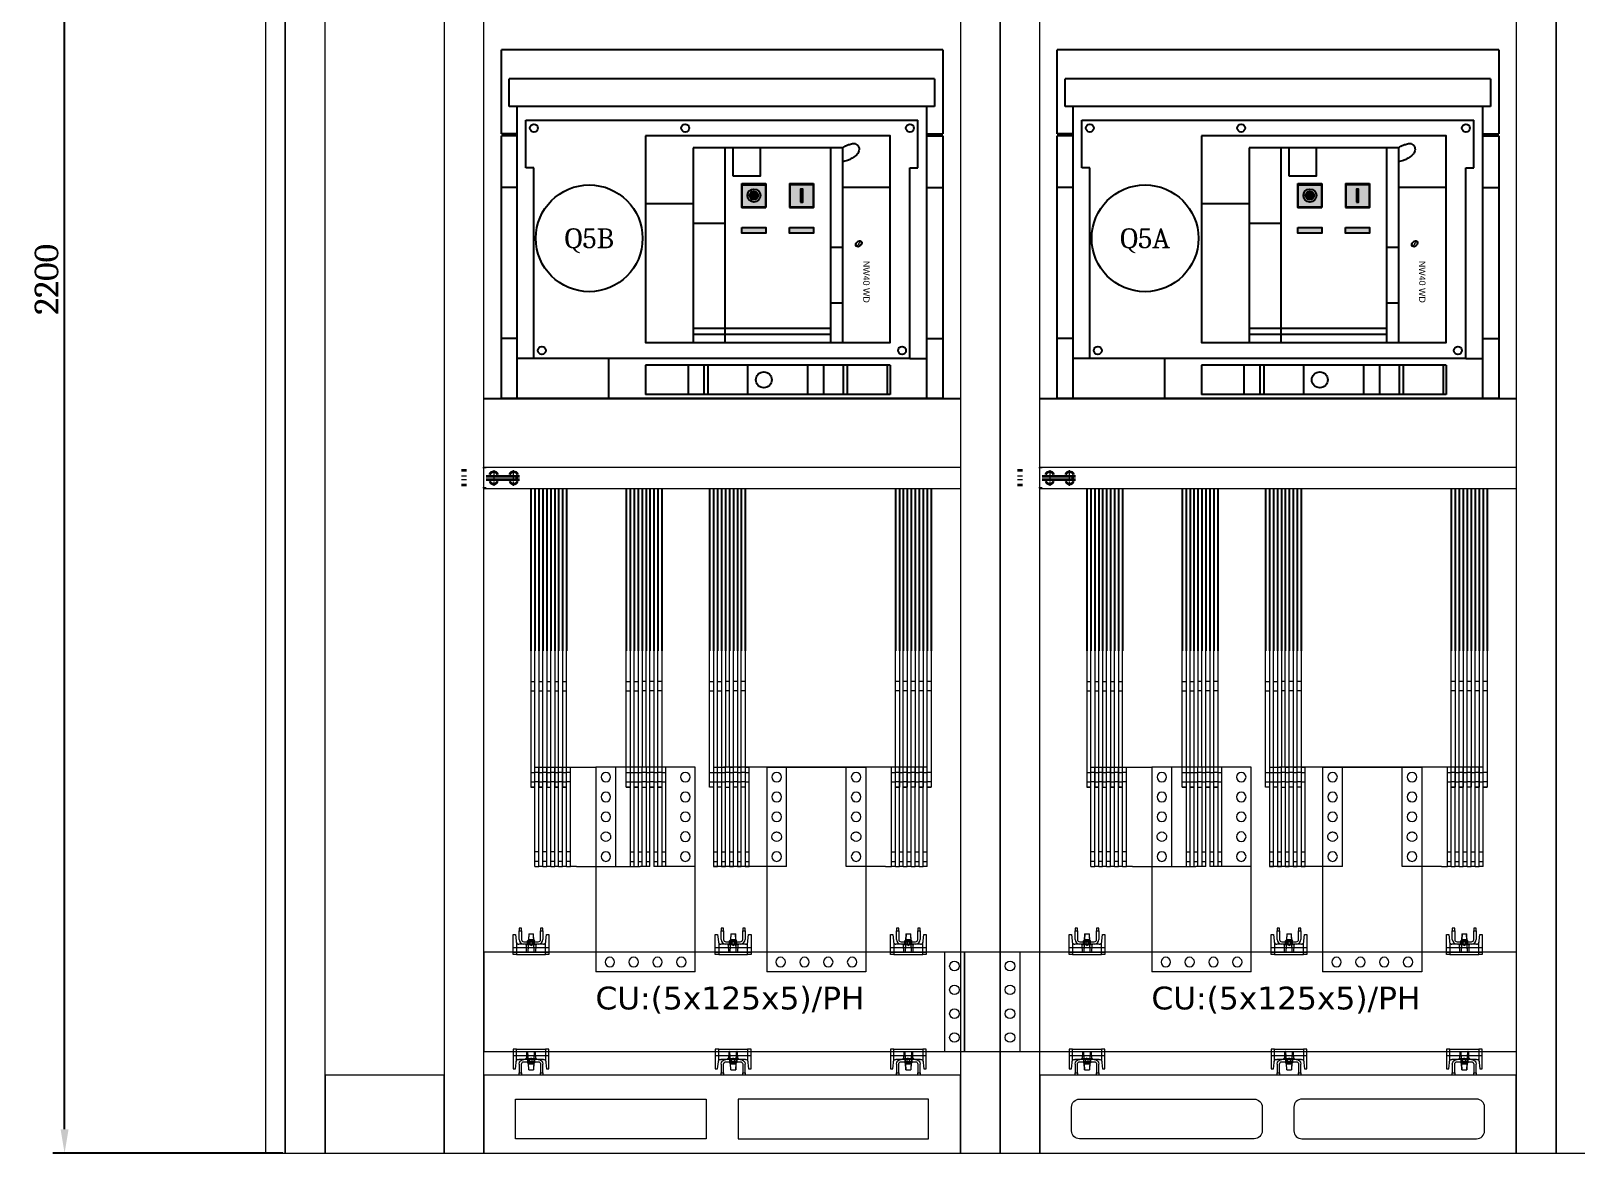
# Model space of a CAD drawing. Header units: millimetres. Extents: x -116965 to 323937, y 291661 to 566926.
# Drawn here: x -48158 to -46213, y 346152 to 347565 of the extents above; entities that cross this region are included whole.
import ezdxf
from ezdxf.enums import TextEntityAlignment as Align

# ---------------------------------------------------------------- set-up
doc = ezdxf.new("R2010")
doc.units = ezdxf.units.MM
doc.header["$PDMODE"] = 35
doc.linetypes.add('CHAIN', pattern=[0.3543, 0.2362, -0.0295, 0.0591, -0.0295])
doc.layers.get('0').update_dxf_attribs({"lineweight": 18})
doc.layers.add('ALPHA', color=255, linetype='Continuous')
doc.layers.add('C00-00-00', color=7, linetype='Continuous')
for name, color, linetype, lineweight in [('Centerline(Schneider)', 7, 'Continuous', 18), ('check bv', 5, 'Continuous', 9), ('hw_Auxiliary', 2, 'Continuous', 13), ('Visible Edges(Schneider)', 7, 'Continuous', 35)]:
    doc.layers.add(name, color=color, linetype=linetype, lineweight=lineweight)
doc.styles.add('hwTech', font='Cambria.ttf')
doc.styles.add('ROMANS', font='')
doc.styles.get("Standard").update_dxf_attribs({"font": 'arial.ttf'})
doc.styles.get('ROMANS').set_extended_font_data('.VnArial')
doc.dimstyles.new('hwTech-1.0', dxfattribs={"dimscale": 12, "dimtxt": 2.5, "dimasz": 2.5, "dimexe": 1.25, "dimexo": 0.625, "dimtad": 1, "dimtxsty": 'hwTech', "dimcen": 2.5, "dimclrd": 3, "dimclre": 3, "dimclrt": 3, "dimadec": 0, "dimazin": 0, "dimtfac": 1, "dimtmove": 0, "dimatfit": 3, "dimfxl": 1, "dimarcsym": 0})

# ---------------------------------------------------------------- blocks, each defined once
blk = doc.blocks.new('QQQ')
at = {"color": 1, "lineweight": -3, "ltscale": 5}
blk.add_circle((59732.6, 361340.9), 67.2, dxfattribs=at)
at = {"color": 6, "lineweight": -3, "ltscale": 5, "style": 'hwTech'}
blk.add_attdef('Q5A.1', text='', height=25, dxfattribs=at).set_placement((59732.6, 361340.9), align=Align.MIDDLE_CENTER)
blk = doc.blocks.new('*U1436')
for points in [[(0, 2200), (0, 0), (50, 0), (50, 2200)], [(50, 2102), (50, 2200), (200, 2200), (200, 2102)], [(200, 2200), (200, 0), (250, 0), (250, 2200)], [(250, 2102), (250, 2200), (850, 2200), (850, 2102)], [(850, 2200), (850, 0), (900, 0), (900, 2200)], [(50, 98), (50, 0), (200, 0), (200, 98)], [(250, 98), (250, 0), (850, 0), (850, 98)]]:
    blk.add_lwpolyline(points, close=True)
at = {"layer": 'hw_Auxiliary'}
for points in [[(290, 2132), (530, 2132), (530, 2182), (290, 2182)], [(810, 2132), (570, 2132), (570, 2182), (810, 2182)], [(290, 68), (530, 68), (530, 18), (290, 18)], [(810, 68), (570, 68), (570, 18), (810, 18)]]:
    blk.add_lwpolyline(points, close=True, dxfattribs=at)
blk = doc.blocks.new('*U149')
for points in [[(0, 2200), (0, 0), (50, 0), (50, 2200)], [(50, 2102), (50, 2200), (650, 2200), (650, 2102)], [(650, 2200), (650, 0), (700, 0), (700, 2200)], [(50, 98), (50, 0), (650, 0), (650, 98)]]:
    blk.add_lwpolyline(points, close=True)
at = {"layer": 'hw_Auxiliary'}
for points in [[(100, 2132), (320, 2132, 0.414214), (330, 2142), (330, 2172, 0.414214), (320, 2182), (100, 2182, 0.414214), (90, 2172), (90, 2142, 0.414214)], [(600, 2132), (380, 2132, -0.414214), (370, 2142), (370, 2172, -0.414214), (380, 2182), (600, 2182, -0.414214), (610, 2172), (610, 2142, -0.414214)], [(100, 68), (320, 68, -0.414214), (330, 58), (330, 28, -0.414214), (320, 18), (100, 18, -0.414214), (90, 28), (90, 58, -0.414214)], [(600, 68), (380, 68, 0.414214), (370, 58), (370, 28, 0.414214), (380, 18), (600, 18, 0.414214), (610, 28), (610, 58, 0.414214)]]:
    blk.add_lwpolyline(points, format="xyb", close=True, dxfattribs=at)
blk = doc.blocks.new('ban le blokset')
for p, q in [((11, 2), (5, 2)), ((5, -2), (11, -2))]:
    blk.add_line(p, q)
at = {"layer": 'Centerline(Schneider)', "linetype": 'CHAIN', "ltscale": 7.55611}
for p, q in [((35.8, 12.5), (31.7, 12.5)), ((36, -12.5), (31.8, -12.5))]:
    blk.add_line(p, q, dxfattribs=at)
at = {"layer": 'Centerline(Schneider)', "linetype": 'CHAIN', "ltscale": 21.168501}
for p, q in [((45.5, 9.8), (45.5, -9.8)), ((70.5, -9.8), (70.5, 9.8))]:
    blk.add_line(p, q, dxfattribs=at)
at = {"layer": 'Visible Edges(Schneider)'}
for p, q in [((11, 9.2), (5, 9.2)), ((36, 2), (78, 2)), ((74.5, -2), (74.5, 2)), ((11, -9.2), (5, -9.2)), ((36, -2), (78, -2))]:
    blk.add_line(p, q, dxfattribs=at)
for centre, start, end in [((45.5, 2), 21.122, 158.878), ((70.5, 2), 21.122, 158.878), ((45.5, -2), 201.122, 338.878), ((70.5, -2), 201.122, 338.878)]:
    blk.add_arc(centre, 5.63, start, end, dxfattribs=at)
blk = doc.blocks.new('*U1771')
h = blk.add_hatch(color=254)
edge = h.paths.add_edge_path()
edge.add_spline(control_points=[(5.56, 1.78), (5.58, 1.82), (5.59, 1.87), (5.62, 1.95), (5.64, 2), (5.65, 2.04)], knot_values=[-0.183546, -0.183546, -0.183546, -0.183546, -0.091771, -0.091771, 0, 0, 0, 0], degree=3, periodic=0)
edge.add_line((5.65, 2.04), (5.27, 2.04))
edge.add_ellipse((6.4, 1.52), major_axis=(1.3, 1.25), ratio=0.66219, start_angle=104.57605, end_angle=114.75831)
edge.add_line((5.1, 1.78), (5.56, 1.78))
edge = h.paths.add_edge_path()
edge.add_spline(control_points=[(5.44, 1.27), (5.46, 1.32), (5.47, 1.36), (5.5, 1.45), (5.52, 1.49), (5.53, 1.53)], knot_values=[-0.183098, -0.183098, -0.183098, -0.183098, -0.091547, -0.091547, 0, 0, 0, 0], degree=3, periodic=0)
edge.add_line((5.53, 1.53), (4.99, 1.53))
edge.add_ellipse((6.4, 1.52), major_axis=(1.3, 1.25), ratio=0.66219, start_angle=124.09616, end_angle=133.95883)
edge.add_line((4.9, 1.27), (5.44, 1.27))
edge = h.paths.add_edge_path()
edge.add_spline(control_points=[(6.75, 1.18), (6.78, 1.32), (6.82, 1.45), (6.89, 1.72), (6.92, 1.85), (6.96, 1.98)], knot_values=[-0.551644, -0.551644, -0.551644, -0.551644, -0.275816, -0.275816, 0, 0, 0, 0], degree=3, periodic=0)
edge.add_spline(control_points=[(6.96, 1.98), (6.96, 1.99), (6.96, 1.99), (6.97, 2.01), (6.97, 2.01), (6.97, 2.01)], knot_values=[-0.018517, -0.018517, -0.018517, -0.018517, -0.010545, -0.010545, 0, 0, 0, 0], degree=3, periodic=0)
edge.add_spline(control_points=[(6.97, 2.01), (6.98, 2.02), (6.98, 2.03), (7, 2.03), (7.01, 2.04), (7.03, 2.04), (7.04, 2.04), (7.05, 2.04)], knot_values=[-0.027221, -0.027221, -0.027221, -0.027221, -0.014514, -0.014514, -0.00734, -0.00734, 0, 0, 0, 0], degree=3, periodic=0)
edge.add_line((7.05, 2.04), (7.44, 2.04))
edge.add_spline(control_points=[(7.44, 2.04), (7.45, 2.1), (7.46, 2.17), (7.49, 2.29), (7.5, 2.36), (7.52, 2.42)], knot_values=[-0.257765, -0.257765, -0.257765, -0.257765, -0.128882, -0.128882, 0, 0, 0, 0], degree=3, periodic=0)
edge.add_line((7.52, 2.42), (6.88, 2.42))
edge.add_spline(control_points=[(6.88, 2.42), (6.76, 2.42), (6.65, 2.4), (6.42, 2.3), (6.33, 2.24), (6.21, 2.11), (6.17, 2.06), (6.13, 1.97), (6.11, 1.94), (6.09, 1.88), (6.09, 1.86), (6.08, 1.83)], knot_values=[-0.86466, -0.86466, -0.86466, -0.86466, -0.632414, -0.632414, -0.431586, -0.431586, -0.283006, -0.283006, -0.174285, -0.174285, 0, 0, 0, 0], degree=3, periodic=0)
edge.add_spline(control_points=[(6.08, 1.83), (6.05, 1.71), (6.02, 1.59), (5.97, 1.36), (5.94, 1.24), (5.91, 1.13)], knot_values=[-0.479158, -0.479158, -0.479158, -0.479158, -0.239583, -0.239583, 0, 0, 0, 0], degree=3, periodic=0)
edge.add_spline(control_points=[(5.91, 1.13), (5.91, 1.12), (5.91, 1.11), (5.9, 1.09), (5.89, 1.08), (5.89, 1.08)], knot_values=[-0.028568, -0.028568, -0.028568, -0.028568, -0.012798, -0.012798, 0, 0, 0, 0], degree=3, periodic=0)
edge.add_spline(control_points=[(5.89, 1.08), (5.88, 1.07), (5.87, 1.05), (5.83, 1.04), (5.83, 1.04), (5.8, 1.03), (5.79, 1.03), (5.79, 1.03)], knot_values=[-0.058564, -0.058564, -0.058564, -0.058564, -0.027343, -0.027343, -0.015539, -0.015539, 0, 0, 0, 0], degree=3, periodic=0)
edge.add_line((5.79, 1.03), (5.39, 1.03))
edge.add_spline(control_points=[(5.39, 1.03), (5.37, 0.96), (5.35, 0.89), (5.31, 0.76), (5.3, 0.69), (5.28, 0.62)], knot_values=[-0.283689, -0.283689, -0.283689, -0.283689, -0.141847, -0.141847, 0, 0, 0, 0], degree=3, periodic=0)
edge.add_line((5.28, 0.62), (5.9, 0.62))
edge.add_spline(control_points=[(5.9, 0.62), (6.07, 0.62), (6.2, 0.65), (6.42, 0.75), (6.52, 0.82), (6.63, 0.94), (6.67, 0.98), (6.73, 1.09), (6.74, 1.14), (6.75, 1.18)], knot_values=[-1.143628, -1.143628, -1.143628, -1.143628, -0.811486, -0.811486, -0.496541, -0.496541, -0.30491, -0.30491, 0, 0, 0, 0], degree=3, periodic=0)
edge = h.paths.add_edge_path()
edge.add_ellipse((6.4, 1.52), major_axis=(1.3, 1.25), ratio=0.66219, start_angle=306, end_angle=315.86966)
edge.add_line((7.91, 1.81), (7.26, 1.81))
edge.add_spline(control_points=[(7.26, 1.81), (7.25, 1.77), (7.24, 1.72), (7.22, 1.64), (7.2, 1.59), (7.19, 1.55)], knot_values=[-0.178881, -0.178881, -0.178881, -0.178881, -0.089455, -0.089455, 0, 0, 0, 0], degree=3, periodic=0)
edge.add_line((7.19, 1.55), (7.83, 1.55))
edge = h.paths.add_edge_path()
edge.add_spline(control_points=[(7.13, 1.3), (7.12, 1.26), (7.11, 1.22), (7.08, 1.13), (7.07, 1.09), (7.06, 1.04)], knot_values=[-0.179952, -0.179952, -0.179952, -0.179952, -0.089977, -0.089977, 0, 0, 0, 0], degree=3, periodic=0)
edge.add_line((7.06, 1.04), (7.56, 1.04))
edge.add_ellipse((6.4, 1.52), major_axis=(1.3, 1.25), ratio=0.66219, start_angle=286.57974, end_angle=296.65326)
edge.add_line((7.72, 1.3), (7.13, 1.3))
at = {"color": 102}
blk.add_ellipse((6.4, 1.52), major_axis=(1.3, 1.25), ratio=0.66219, dxfattribs=at)
blk = doc.blocks.new('*U1452')
h = blk.add_hatch(color=1)
h.dxf.hatch_style = 1
h.paths.add_polyline_path([(217.7, 104.6, 0.414214), (217.3, 104.9), (188.7, 104.9, 0.414214), (188.3, 104.6), (188.3, 75.9, 0.414214), (188.7, 75.6), (217.3, 75.6, 0.414214), (217.7, 75.9)])
h.paths.add_polyline_path([(211.2, 90.2, -1), (194.8, 90.2, -1)], flags=16)
h.paths.add_polyline_path([(208.5, 90.2, -1), (197.5, 90.2, -1)], flags=0)
h.paths.add_polyline_path([(197.5, 90.2, 1), (208.5, 90.2, 1)], flags=0)
h = blk.add_hatch(color=5)
h.dxf.hatch_style = 1
h.paths.add_polyline_path([(277.7, 104.6, 0.414214), (277.3, 104.9), (248.7, 104.9, 0.414214), (248.3, 104.6), (248.3, 75.9, 0.414214), (248.7, 75.6), (277.3, 75.6, 0.414214), (277.7, 75.9)])
h.paths.add_polyline_path([(261.6, 98.4), (264.4, 98.4), (264.4, 82.1), (261.6, 82.1)], flags=16)
h = blk.add_hatch(color=1)
h.dxf.hatch_style = 1
h.paths.add_polyline_path([(208.5, 90.2, 1), (197.5, 90.2, 1)])
for color, points in [(3, [(188, 50.2), (218, 50.2), (218, 42.8), (188, 42.8)]), (2, [(248, 50.2), (278, 50.2), (278, 42.8), (248, 42.8)])]:
    blk.add_hatch(color=color).paths.add_polyline_path(points)
at = {"color": 0}
for p, q in [((188, 75.2), (188, 105.2)), ((188, 105.2), (218, 105.2)), ((188.3, 75.9), (188.3, 104.6)), ((217.3, 104.9), (188.7, 104.9)), ((248, 105.2), (278, 105.2)), ((248.7, 104.9), (277.3, 104.9))]:
    blk.add_line(p, q, dxfattribs=at)
at = {"color": 7}
for p, q in [((217.7, 104.6), (217.7, 75.9)), ((218, 105.2), (218, 75.2)), ((248, 105.2), (248, 75.2)), ((248.3, 104.6), (248.3, 75.9)), ((218, 75.2), (188, 75.2)), ((217.3, 75.6), (188.7, 75.6)), ((278, 75.2), (248, 75.2)), ((277.3, 75.6), (248.7, 75.6))]:
    blk.add_line(p, q, dxfattribs=at)
blk.add_lwpolyline([(261.6, 82.1), (264.4, 82.1), (264.4, 98.4), (261.6, 98.4)], close=True, dxfattribs=at)
at = {"color": 0}
for points in [[(188, 50.2), (218, 50.2), (218, 42.8), (188, 42.8)], [(248, 50.2), (278, 50.2), (278, 42.8), (248, 42.8)]]:
    blk.add_lwpolyline(points, close=True, dxfattribs=at)
at = {"color": 7}
blk.add_circle((203, 90.2), 8.18, dxfattribs=at)
at = {"color": 1}
blk.add_circle((203, 90.2), 5.45, dxfattribs=at)
at = {"color": 0}
for centre, start, end in [((188.7, 104.6), 90, 180), ((217.3, 104.6), 0, 90), ((248.7, 104.6), 90, 180), ((188.7, 75.9), 180, 270)]:
    blk.add_arc(centre, 0.341, start, end, dxfattribs=at)
at = {"color": 7}
for centre, start, end in [((217.3, 75.9), 270, 0), ((248.7, 75.9), 180, 270)]:
    blk.add_arc(centre, 0.341, start, end, dxfattribs=at)
at = {"layer": 'ALPHA', "color": 253}
for p, q in [((441, 273.8), (-115, 273.8)), ((-115, 167.8), (-115, 273.8)), ((441, 273.8), (441, 167.8)), ((-95, -165.2), (-95, 202.2)), ((420.5, 202.2), (420.5, -165.2)), ((-84, 185.2), (409.5, 185.2)), ((-84, 125.2), (-84, 185.2)), ((409.5, 125.2), (409.5, 185.2)), ((-95, 167.8), (-115, 167.8)), ((-115, -165.2), (-115, 165.2)), ((-95, 165.2), (-115, 165.2)), ((420.5, 167.8), (441, 167.8)), ((420.5, 165.2), (441, 165.2)), ((441, 165.2), (441, -165.2)), ((-79, 125.2), (-84, 125.2)), ((-74, 125.2), (-79, 125.2)), ((-74, -114.8), (-74, 125.2)), ((399.5, -114.8), (399.5, 125.2)), ((399.5, 125.2), (404.5, 125.2)), ((404.5, 125.2), (409.5, 125.2)), ((-74, -114.8), (-95, -114.8)), ((20.5, -165.2), (20.5, -114.8)), ((399.5, -114.8), (420.5, -114.8)), ((441, -165.2), (-115, -165.2))]:
    blk.add_line(p, q, dxfattribs=at)
at = {"layer": 'ALPHA', "color": 254}
for p, q in [((430.5, 237.2), (-105, 237.2)), ((-105, 202.2), (-105, 237.2)), ((430.5, 237.2), (430.5, 202.2)), ((430.5, 202.2), (-105, 202.2)), ((-95, 100.2), (-115, 100.2)), ((218, 105.2), (218, 75.2)), ((248, 105.2), (248, 75.2)), ((420.5, 100.2), (441, 100.2)), ((188, 75.2), (218, 75.2)), ((248, 75.2), (278, 75.2)), ((-95, -89.8), (-115, -89.8)), ((420.5, -89.8), (441, -89.8))]:
    blk.add_line(p, q, dxfattribs=at)
at = {"layer": 'ALPHA', "color": 4}
for p, q in [((126.5, 150.2), (126.5, -94.8)), ((314.5, 150.2), (126.5, 150.2)), ((166.5, 150.2), (166.5, -94.8)), ((299.5, 150.2), (299.5, -94.8)), ((314.5, 150.2), (314.5, -94.8)), ((374.5, 100.2), (314.5, 100.2)), ((66.5, 80.2), (126.5, 80.2)), ((166.5, 55.2), (126.5, 55.2)), ((299.5, 25.2), (314.5, 25.2)), ((299.5, -44.8), (314.5, -44.8)), ((299.5, -77.2), (126.5, -77.2)), ((299.5, -84.8), (126.5, -84.8)), ((374.5, -123.2), (66.5, -123.2)), ((66.5, -123.2), (66.5, -160.2)), ((120.5, -160.2), (120.5, -123.2)), ((140.5, -160.2), (140.5, -123.2)), ((145.5, -160.2), (145.5, -123.2)), ((195.5, -160.2), (195.5, -123.2)), ((270.5, -123.2), (270.5, -160.2)), ((290.5, -123.2), (290.5, -160.2)), ((315.5, -123.2), (315.5, -160.2)), ((320.5, -123.2), (320.5, -160.2)), ((371, -123.2), (371, -160.2)), ((374.5, -123.2), (374.5, -160.2)), ((374.5, -160.2), (66.5, -160.2))]:
    blk.add_line(p, q, dxfattribs=at)
at = {"layer": 'ALPHA', "color": 0}
for p, q in [((188, 105.2), (188, 75.2)), ((188, 105.2), (218, 105.2)), ((248, 105.2), (278, 105.2)), ((278, 105.2), (278, 75.2))]:
    blk.add_line(p, q, dxfattribs=at)
at = {"layer": 'ALPHA', "color": 4}
for points in [[(66.5, 165.2), (66.5, -94.8), (374.5, -94.8), (374.5, 165.2)], [(176.5, 115.2), (211.5, 115.2), (211.5, 150.2), (176.5, 150.2)]]:
    blk.add_lwpolyline(points, close=True, dxfattribs=at)
blk.add_lwpolyline([(314.5, 150.2, -0.038619), (318.5, 152.8, -0.045493), (322.3, 154.3, -0.024228), (327.2, 155.6, -0.058648), (329.2, 155.7, -0.123358), (331.5, 155.1, -0.092807), (333.9, 153.1, -0.116657), (335.4, 149.8, -0.128186), (335.3, 146.5, -0.049971), (334.3, 144.1, -0.055894), (333, 142.2, -0.051937), (331, 140.3, -0.020219), (325.1, 136.3, -0.056224), (320.8, 134.3, -0.040931), (314.5, 132.6)], format="xyb", dxfattribs=at)
at = {"layer": 'ALPHA', "color": 7}
for points in [[(218, 75.2), (188, 75.2), (188, 103.6), (218, 103.6)], [(248, 75.2), (278, 75.2), (278, 103.6), (248, 103.6)]]:
    blk.add_lwpolyline(points, close=True, dxfattribs=at)
at = {"layer": 'ALPHA', "color": 253}
blk.add_lwpolyline([(399.5, -114.8), (-74, -114.8)], dxfattribs=at)
at = {"layer": 'ALPHA', "color": 254}
for centre in [(-74, 175.2), (116.5, 175.2), (399.5, 175.2), (-64, -104.8), (389.5, -104.8)]:
    blk.add_circle(centre, 5, dxfattribs=at)
at = {"layer": 'ALPHA', "color": 4}
blk.add_circle((215.5, -141.8), 10, dxfattribs=at)
at = {"color": 7, "xscale": 2.430000000000291, "yscale": 2.430000000000291, "zscale": 2.430000000000291}
blk.add_blockref('*U1771', (319.5, 25.8), dxfattribs=at)
at = {"layer": 'ALPHA', "color": 254, "style": 'ROMANS', "flags": 8}
blk.add_attdef('TYPE2', (340.6, 8), '', height=8, rotation=270, dxfattribs=at)
blk = doc.blocks.new('555')
at = {"lineweight": 5}
for p, q in [((-22.5, 25), (-19.5, 25)), ((-22.5, 0), (-22.5, 25)), ((-19.5, 25), (-18.2, 13)), ((-12, 33), (-15, 33)), ((-15, 33), (-15, 30)), ((-15, 30), (-12, 30)), ((-15, 19), (-15, 30)), ((-12, 30), (-12, 33)), ((-12, 30), (-12, 19)), ((-2.7, 26), (-4, 3.7)), ((-3, 26), (-3.4, 17.7)), ((-3, 26), (3, 26)), ((3, 26), (3.2, 26)), ((3.4, 17.7), (3, 26)), ((4, 3.7), (3.2, 26)), ((15, 33), (12, 33)), ((12, 33), (12, 30)), ((12, 30), (15, 30)), ((12, 19), (12, 30)), ((15, 30), (15, 33)), ((15, 30), (15, 19)), ((18.2, 13), (19.5, 25)), ((19.5, 25), (22.5, 25)), ((22.5, 25), (22.5, 0)), ((22.5, 8.5), (-22.5, 8.5)), ((-22.5, 3), (-4.9, 3)), ((-18.2, 0), (-22.5, 0)), ((-18.2, 13), (-18.2, 13)), ((-18.2, 13), (-18.2, 0)), ((-17.7, 13), (-18.2, 13)), ((-18.2, 0), (-17.7, 0)), ((-17.7, 0), (17.7, 0)), ((-9, 13), (-15.5, 13)), ((-9, 16), (9, 16)), ((9, 13), (-9, 13)), ((-6, 13), (-6, 12.2)), ((0, 12.2), (-6, 12.2)), ((-5.6, 3.7), (-5.9, 11.1)), ((-4.7, 3), (-4.9, 3)), ((-4.7, 3), (4.7, 3)), ((-4.5, 13), (-4.5, 16)), ((-2.9, 18.7), (-4.4, 17.2)), ((-4.4, 13), (-4.4, 17.2)), ((0, 17.2), (-4.4, 17.2)), ((-4.1, 13), (-4.1, 16)), ((-3.4, 16.2), (-4, 3.7)), ((-3.4, 17.7), (-3.4, 16.2)), ((3.4, 17.7), (-3.4, 17.7)), ((3.4, 16.2), (-3.4, 16.2)), ((-2.9, 18.7), (0, 18.7)), ((-1.6, 18.7), (-1.6, 13)), ((0, 11.3), (-1.6, 12.2)), ((0, 18.7), (2.9, 18.7)), ((4.4, 17.2), (0, 17.2)), ((0, 11.3), (1.6, 12.2)), ((6, 12.2), (0, 12.2)), ((1.6, 18.7), (1.6, 13)), ((2.9, 18.7), (4.4, 17.2)), ((3.5, 17.7), (3.4, 17.7)), ((3.4, 16.2), (3.4, 17.7)), ((3.4, 16.2), (3.5, 16.2)), ((4, 3.7), (3.4, 16.2)), ((4.1, 13), (4.1, 16)), ((4.4, 13), (4.4, 17.2)), ((4.5, 13), (4.5, 16)), ((4.9, 3), (4.7, 3)), ((4.9, 3), (22.5, 3)), ((5.9, 11.1), (5.6, 3.7)), ((6, 13), (6, 12.2)), ((15.5, 13), (9, 13)), ((18.2, 13), (17.7, 13)), ((17.7, 0), (18.2, 0)), ((18.2, 0), (18.2, 13)), ((18.2, 13), (18.2, 13)), ((22.5, 0), (18.2, 0))]:
    blk.add_line(p, q, dxfattribs=at)
for centre, radius, start, end in [((-15.5, 16), 3, 186, 270), ((-9, 19), 6, 180, 270), ((-9, 19), 3, 180, 270), ((-7.9, 11), 2, 2, 90), ((-4.9, 3.7), 0.75, 182, 270), ((-4.7, 3.7), 0.75, 270, 356.7829), ((-4.7, 3.7), 0.75, 270, 357.5104), ((4.7, 3.7), 0.75, 182.0138, 270), ((4.7, 3.7), 0.75, 182.4896, 270), ((4.9, 3.7), 0.75, 270, 358), ((7.9, 11), 2, 90, 178), ((9, 19), 3, 270, 0), ((9, 19), 6, 270, 0), ((15.5, 16), 3, 270, 354)]:
    blk.add_arc(centre, radius, start, end, dxfattribs=at)
blk = doc.blocks.new('TD-4000-4P-FRONT-INCOME')
at = {"color": 1}
for p, q in [((0, -174.8), (0, 0)), ((125, 0), (0, 0)), ((125, 0), (125, -174.8)), ((0, -132.8), (55.5, -132.8)), ((25, -132.8), (25, -257.8)), ((43, -257.8), (43, -132.8)), ((48, -132.8), (48, -257.8)), ((53, -257.8), (53, -132.8)), ((68, -132.8), (55.5, -132.8)), ((58, -132.8), (58, -257.8)), ((63, -257.8), (63, -132.8)), ((68, -132.8), (68, -257.8)), ((73, -257.8), (73, -132.8)), ((85.5, -132.8), (73, -132.8)), ((78, -132.8), (78, -257.8)), ((83, -257.8), (83, -132.8)), ((125, -132.8), (85.5, -132.8)), ((88, -132.8), (88, -257.8)), ((43, -139.3), (48, -139.3)), ((43, -151.3), (48, -151.3)), ((53, -139.3), (58, -139.3)), ((53, -151.3), (58, -151.3)), ((63, -139.3), (68, -139.3)), ((63, -151.3), (68, -151.3)), ((73, -139.3), (78, -139.3)), ((73, -151.3), (78, -151.3)), ((83, -139.3), (88, -139.3)), ((83, -151.3), (88, -151.3)), ((0, -181.8), (0, -174.8)), ((125, -174.8), (125, -181.8)), ((0, -257.8), (0, -181.8)), ((125, -181.8), (125, -257.8)), ((38, -232.8), (43, -232.8)), ((43, -232.8), (38, -232.8)), ((38, -232.8), (38, -404)), ((48, -232.8), (53, -232.8)), ((53, -232.8), (48, -232.8)), ((58, -232.8), (63, -232.8)), ((58, -232.8), (63, -232.8)), ((68, -232.8), (73, -232.8)), ((73, -232.8), (68, -232.8)), ((78, -232.8), (83, -232.8)), ((83, -232.8), (78, -232.8)), ((38, -239.3), (43, -239.3)), ((38, -251.3), (43, -251.3)), ((43, -239.3), (48, -239.3)), ((43, -251.3), (48, -251.3)), ((48, -239.3), (53, -239.3)), ((48, -251.3), (53, -251.3)), ((53, -239.3), (58, -239.3)), ((53, -251.3), (58, -251.3)), ((63, -239.3), (58, -239.3)), ((63, -251.3), (58, -251.3)), ((63, -239.3), (68, -239.3)), ((63, -251.3), (68, -251.3)), ((73, -239.3), (68, -239.3)), ((73, -251.3), (68, -251.3)), ((73, -239.3), (78, -239.3)), ((73, -251.3), (78, -251.3)), ((83, -239.3), (78, -239.3)), ((83, -251.3), (78, -251.3)), ((83, -239.3), (88, -239.3)), ((83, -251.3), (88, -251.3)), ((125, -257.8), (0, -257.8)), ((43, -404), (43, -257.8)), ((48, -257.8), (48, -404)), ((53, -404), (53, -257.8)), ((58, -404), (58, -257.8)), ((63, -257.8), (63, -404)), ((68, -257.8), (68, -404)), ((73, -404), (73, -257.8)), ((78, -257.8), (78, -404)), ((83, -404), (83, -257.8)), ((38, -353.8), (43, -353.8)), ((38, -365.8), (43, -365.8)), ((48, -353.8), (53, -353.8)), ((48, -365.8), (53, -365.8)), ((63, -353.8), (58, -353.8)), ((63, -365.8), (58, -365.8)), ((73, -353.8), (68, -353.8)), ((73, -365.8), (68, -365.8)), ((83, -353.8), (78, -353.8)), ((83, -365.8), (78, -365.8))]:
    blk.add_line(p, q, dxfattribs=at)
at = {"color": 2}
for p, q in [((215, -174.8), (215, 0)), ((340, 0), (215, 0)), ((340, -174.8), (340, 0)), ((148, -132.8), (153, -132.8)), ((148, -174.8), (148, -132.8)), ((160.5, -132.8), (148, -132.8)), ((153, -132.8), (153, -257.8)), ((158, -132.8), (163, -132.8)), ((158, -257.8), (158, -132.8)), ((240, -132.8), (160.5, -132.8)), ((163, -132.8), (163, -257.8)), ((168, -132.8), (173, -132.8)), ((168, -257.8), (168, -132.8)), ((173, -132.8), (173, -257.8)), ((178, -132.8), (183, -132.8)), ((178, -257.8), (178, -132.8)), ((183, -132.8), (183, -257.8)), ((188, -132.8), (193, -132.8)), ((188, -257.8), (188, -132.8)), ((193, -132.8), (193, -257.8)), ((240, -132.8), (240, -257.8)), ((148, -139.3), (153, -139.3)), ((148, -151.3), (153, -151.3)), ((158, -139.3), (163, -139.3)), ((158, -151.3), (163, -151.3)), ((168, -139.3), (173, -139.3)), ((168, -151.3), (173, -151.3)), ((178, -139.3), (183, -139.3)), ((178, -151.3), (183, -151.3)), ((188, -139.3), (193, -139.3)), ((188, -151.3), (193, -151.3)), ((148, -181.8), (148, -174.8)), ((215, -181.8), (215, -174.8)), ((148, -257.8), (148, -181.8)), ((215, -257.8), (215, -181.8)), ((148, -232.8), (143, -232.8)), ((143, -232.8), (143, -404)), ((158, -232.8), (153, -232.8)), ((163, -232.8), (168, -232.8)), ((163, -232.8), (168, -232.8)), ((178, -232.8), (173, -232.8)), ((188, -232.8), (183, -232.8)), ((143, -239.3), (148, -239.3)), ((143, -251.3), (148, -251.3)), ((148, -239.3), (153, -239.3)), ((148, -251.3), (153, -251.3)), ((153, -239.3), (158, -239.3)), ((153, -251.3), (158, -251.3)), ((158, -239.3), (163, -239.3)), ((158, -251.3), (163, -251.3)), ((168, -239.3), (163, -239.3)), ((168, -251.3), (163, -251.3)), ((168, -239.3), (173, -239.3)), ((168, -251.3), (173, -251.3)), ((178, -239.3), (173, -239.3)), ((178, -251.3), (173, -251.3)), ((178, -239.3), (183, -239.3)), ((178, -251.3), (183, -251.3)), ((188, -239.3), (183, -239.3)), ((188, -251.3), (183, -251.3)), ((188, -239.3), (193, -239.3)), ((188, -251.3), (193, -251.3)), ((148, -404), (148, -257.8)), ((148, -257.8), (153, -257.8)), ((148, -257.8), (160.5, -257.8)), ((153, -257.8), (153, -404)), ((158, -404), (158, -257.8)), ((158, -257.8), (163, -257.8)), ((240, -257.8), (160.5, -257.8)), ((163, -404), (163, -257.8)), ((168, -257.8), (168, -404)), ((168, -257.8), (173, -257.8)), ((173, -257.8), (173, -404)), ((178, -404), (178, -257.8)), ((178, -257.8), (183, -257.8)), ((183, -257.8), (183, -404)), ((188, -404), (188, -257.8)), ((188, -257.8), (193, -257.8)), ((215, -257.8), (340, -257.8)), ((340, -257.8), (215, -257.8)), ((143, -353.8), (148, -353.8)), ((143, -365.8), (148, -365.8)), ((153, -353.8), (158, -353.8)), ((153, -365.8), (158, -365.8)), ((168, -353.8), (163, -353.8)), ((168, -365.8), (163, -365.8)), ((178, -353.8), (173, -353.8)), ((178, -365.8), (173, -365.8)), ((188, -353.8), (183, -353.8)), ((188, -365.8), (183, -365.8))]:
    blk.add_line(p, q, dxfattribs=at)
at = {"color": 7, "true_color": 0xffffff}
for p, q in [((-77, -132.8), (-77, -174.8)), ((-77, -132.8), (-72, -132.8)), ((-72, -132.8), (-72, -174.8)), ((-67, -132.8), (-72, -132.8)), ((-67, -132.8), (-67, -174.8)), ((-67, -132.8), (-62, -132.8)), ((-62, -132.8), (-62, -174.8)), ((-57, -132.8), (-62, -132.8)), ((-57, -132.8), (-57, -174.8)), ((-57, -132.8), (-52, -132.8)), ((-52, -132.8), (-52, -174.8)), ((-47, -132.8), (-52, -132.8)), ((-47, -132.8), (-47, -174.8)), ((-47, -132.8), (-42, -132.8)), ((-42, -132.8), (-42, -174.8)), ((-37, -132.8), (-42, -132.8)), ((-37, -132.8), (-37, -174.8)), ((-37, -132.8), (-32, -132.8)), ((-32, -132.8), (-32, -174.8)), ((-24.5, -132.8), (-32, -132.8)), ((-24.5, -132.8), (0, -132.8)), ((-72, -139.3), (-77, -139.3)), ((-72, -151.3), (-77, -151.3)), ((-62, -139.3), (-67, -139.3)), ((-62, -151.3), (-67, -151.3)), ((-52, -139.3), (-57, -139.3)), ((-52, -151.3), (-57, -151.3)), ((-42, -139.3), (-47, -139.3)), ((-42, -151.3), (-47, -151.3)), ((-32, -139.3), (-37, -139.3)), ((-32, -151.3), (-37, -151.3)), ((-77, -174.8), (-77, -181.8)), ((-72, -174.8), (-72, -181.8)), ((-67, -174.8), (-67, -181.8)), ((-62, -174.8), (-62, -181.8)), ((-57, -174.8), (-57, -181.8)), ((-52, -174.8), (-52, -181.8)), ((-47, -174.8), (-47, -181.8)), ((-42, -174.8), (-42, -181.8)), ((-37, -174.8), (-37, -181.8)), ((-32, -174.8), (-32, -181.8)), ((-77, -181.8), (-77, -257.8)), ((-72, -181.8), (-72, -257.8)), ((-67, -181.8), (-67, -257.8)), ((-62, -181.8), (-62, -257.8)), ((-57, -181.8), (-57, -257.8)), ((-52, -181.8), (-52, -257.8)), ((-47, -181.8), (-47, -257.8)), ((-42, -181.8), (-42, -257.8)), ((-37, -181.8), (-37, -257.8)), ((-32, -181.8), (-32, -257.8)), ((-82, -232.8), (-77, -232.8)), ((-82, -404.2), (-82, -232.8)), ((-77, -232.8), (-82, -232.8)), ((-77, -232.8), (-77, -404.2)), ((-72, -232.8), (-67, -232.8)), ((-72, -404), (-72, -232.8)), ((-67, -232.8), (-72, -232.8)), ((-67, -232.8), (-67, -404)), ((-62, -232.8), (-57, -232.8)), ((-62, -404), (-62, -232.8)), ((-62, -232.8), (-57, -232.8)), ((-57, -232.8), (-57, -404)), ((-52, -232.8), (-47, -232.8)), ((-52, -404), (-52, -232.8)), ((-47, -232.8), (-52, -232.8)), ((-47, -232.8), (-47, -404)), ((-42, -232.8), (-37, -232.8)), ((-42, -404), (-42, -232.8)), ((-37, -232.8), (-42, -232.8)), ((-37, -232.8), (-37, -404)), ((-82, -239.3), (-77, -239.3)), ((-82, -251.3), (-77, -251.3)), ((-72, -239.3), (-77, -239.3)), ((-72, -251.3), (-77, -251.3)), ((-72, -239.3), (-67, -239.3)), ((-72, -251.3), (-67, -251.3)), ((-62, -239.3), (-67, -239.3)), ((-62, -251.3), (-67, -251.3)), ((-62, -239.3), (-57, -239.3)), ((-62, -251.3), (-57, -251.3)), ((-52, -239.3), (-57, -239.3)), ((-52, -251.3), (-57, -251.3)), ((-52, -239.3), (-47, -239.3)), ((-52, -251.3), (-47, -251.3)), ((-42, -239.3), (-47, -239.3)), ((-42, -251.3), (-47, -251.3)), ((-42, -239.3), (-37, -239.3)), ((-42, -251.3), (-37, -251.3)), ((-32, -239.3), (-37, -239.3)), ((-32, -251.3), (-37, -251.3)), ((-77, -257.8), (-72, -257.8)), ((-72, -257.8), (-67, -257.8)), ((-67, -257.8), (-62, -257.8)), ((-62, -257.8), (-57, -257.8)), ((-57, -257.8), (-52, -257.8)), ((-52, -257.8), (-47, -257.8)), ((-47, -257.8), (-42, -257.8)), ((-42, -257.8), (-37, -257.8)), ((-37, -257.8), (-32, -257.8)), ((-32, -257.8), (-24.5, -257.8)), ((-24.5, -257.8), (0, -257.8)), ((-82, -353.8), (-77, -353.8)), ((-82, -365.8), (-77, -365.8)), ((-72, -353.8), (-67, -353.8)), ((-72, -365.8), (-67, -365.8)), ((-62, -353.8), (-57, -353.8)), ((-62, -365.8), (-57, -365.8)), ((-52, -353.8), (-47, -353.8)), ((-52, -365.8), (-47, -365.8)), ((-42, -353.8), (-37, -353.8)), ((-42, -365.8), (-37, -365.8))]:
    blk.add_line(p, q, dxfattribs=at)
at = {"color": 3}
for p, q in [((315, -132.8), (315, -257.8)), ((364.5, -132.8), (315, -132.8)), ((364.5, -132.8), (372, -132.8)), ((372, -132.8), (372, -174.8)), ((377, -132.8), (372, -132.8)), ((377, -132.8), (377, -174.8)), ((377, -132.8), (382, -132.8)), ((382, -132.8), (382, -174.8)), ((387, -132.8), (382, -132.8)), ((387, -132.8), (387, -174.8)), ((387, -132.8), (392, -132.8)), ((392, -132.8), (392, -174.8)), ((397, -132.8), (392, -132.8)), ((397, -132.8), (397, -174.8)), ((397, -132.8), (402, -132.8)), ((407, -132.8), (402, -132.8)), ((402, -132.8), (402, -174.8)), ((407, -132.8), (407, -174.8)), ((407, -132.8), (412, -132.8)), ((412, -132.8), (412, -174.8)), ((417, -132.8), (412, -132.8)), ((417, -132.8), (417, -174.8)), ((372, -139.3), (377, -139.3)), ((372, -151.3), (377, -151.3)), ((382, -139.3), (387, -139.3)), ((382, -151.3), (387, -151.3)), ((392, -139.3), (397, -139.3)), ((392, -151.3), (397, -151.3)), ((402, -139.3), (407, -139.3)), ((402, -151.3), (407, -151.3)), ((412, -139.3), (417, -139.3)), ((412, -151.3), (417, -151.3)), ((340, -257.8), (340, -173.3)), ((372, -174.8), (372, -181.8)), ((377, -174.8), (377, -181.8)), ((382, -174.8), (382, -181.8)), ((387, -174.8), (387, -181.8)), ((392, -174.8), (392, -181.8)), ((397, -174.8), (397, -181.8)), ((402, -174.8), (402, -181.8)), ((407, -174.8), (407, -181.8)), ((412, -174.8), (412, -181.8)), ((417, -174.8), (417, -181.8)), ((372, -181.8), (372, -257.8)), ((377, -181.8), (377, -257.8)), ((382, -181.8), (382, -257.8)), ((387, -181.8), (387, -257.8)), ((392, -181.8), (392, -257.8)), ((397, -181.8), (397, -257.8)), ((402, -181.8), (402, -257.8)), ((407, -181.8), (407, -257.8)), ((412, -181.8), (412, -257.8)), ((417, -181.8), (417, -257.8)), ((326, -214.8), (324.5, -214.8)), ((382, -232.8), (377, -232.8)), ((377, -232.8), (377, -404)), ((377, -232.8), (382, -232.8)), ((382, -404), (382, -232.8)), ((392, -232.8), (387, -232.8)), ((387, -232.8), (387, -404)), ((387, -232.8), (392, -232.8)), ((392, -404), (392, -232.8)), ((402, -232.8), (397, -232.8)), ((402, -232.8), (397, -232.8)), ((397, -232.8), (397, -404)), ((402, -404), (402, -232.8)), ((412, -232.8), (407, -232.8)), ((407, -232.8), (407, -404)), ((407, -232.8), (412, -232.8)), ((412, -404), (412, -232.8)), ((422, -232.8), (417, -232.8)), ((417, -232.8), (417, -404.2)), ((417, -232.8), (422, -232.8)), ((422, -404.2), (422, -232.8)), ((372, -239.3), (377, -239.3)), ((372, -251.3), (377, -251.3)), ((382, -239.3), (377, -239.3)), ((382, -251.3), (377, -251.3)), ((382, -239.3), (387, -239.3)), ((382, -251.3), (387, -251.3)), ((392, -239.3), (387, -239.3)), ((392, -251.3), (387, -251.3)), ((392, -239.3), (397, -239.3)), ((392, -251.3), (397, -251.3)), ((402, -239.3), (397, -239.3)), ((402, -251.3), (397, -251.3)), ((402, -239.3), (407, -239.3)), ((402, -251.3), (407, -251.3)), ((412, -239.3), (407, -239.3)), ((412, -251.3), (407, -251.3)), ((412, -239.3), (417, -239.3)), ((412, -251.3), (417, -251.3)), ((422, -239.3), (417, -239.3)), ((422, -251.3), (417, -251.3)), ((364.5, -257.8), (340, -257.8)), ((372, -257.8), (364.5, -257.8)), ((377, -257.8), (372, -257.8)), ((382, -257.8), (377, -257.8)), ((387, -257.8), (382, -257.8)), ((392, -257.8), (387, -257.8)), ((397, -257.8), (392, -257.8)), ((402, -257.8), (397, -257.8)), ((407, -257.8), (402, -257.8)), ((412, -257.8), (407, -257.8)), ((417, -257.8), (412, -257.8)), ((382, -353.8), (377, -353.8)), ((382, -365.8), (377, -365.8)), ((392, -353.8), (387, -353.8)), ((392, -365.8), (387, -365.8)), ((402, -353.8), (397, -353.8)), ((402, -365.8), (397, -365.8)), ((412, -353.8), (407, -353.8)), ((412, -365.8), (407, -365.8)), ((422, -353.8), (417, -353.8)), ((422, -365.8), (417, -365.8))]:
    blk.add_line(p, q, dxfattribs=at)
at = {"color": 1}
for centre in [(17.5, -12.5), (47.5, -12.5), (77.5, -12.5), (107.5, -12.5), (12.5, -145.3), (112.5, -145.3), (112.5, -170.3), (12.5, -195.3), (112.5, -195.3), (12.5, -220.3), (112.5, -220.3), (12.5, -245.3), (112.5, -245.3)]:
    blk.add_circle(centre, 6, dxfattribs=at)
at = {"color": 2}
for centre in [(232.5, -12.5), (262.5, -12.5), (292.5, -12.5), (322.5, -12.5), (227.5, -145.3), (227.5, -145.3), (227.5, -145.3), (227.5, -195.3), (227.5, -195.3), (227.5, -195.3), (227.5, -220.3), (227.5, -220.3), (227.5, -220.3), (227.5, -245.3), (227.5, -245.3), (227.5, -245.3)]:
    blk.add_circle(centre, 6, dxfattribs=at)
at = {"color": 3}
for centre in [(327.5, -145.3), (327.5, -145.3), (327.5, -195.3), (327.5, -195.3), (327.5, -220.3), (327.5, -220.3), (327.5, -245.3), (327.5, -245.3)]:
    blk.add_circle(centre, 6, dxfattribs=at)
at = {"color": 1}
for start, end in [(90, 228.5904), (228.5904, 311.4096), (311.4096, 90)]:
    blk.add_arc((12.5, -170.3), 6, start, end, dxfattribs=at)
at = {"color": 2}
for start, end in [(311.4095, 228.5905), (90, 228.5904), (90, 228.5904), (228.5905, 270), (228.5904, 311.4096), (228.5904, 311.4096), (311.4096, 90), (311.4096, 90), (270, 311.4095)]:
    blk.add_arc((227.5, -170.3), 6, start, end, dxfattribs=at)
at = {"color": 3}
for start, end in [(311.4095, 228.5905), (90, 228.5904), (228.5905, 270), (228.5904, 311.4096), (311.4096, 90), (270, 311.4095)]:
    blk.add_arc((327.5, -170.3), 6, start, end, dxfattribs=at)
blk = doc.blocks.new('*U1651')
at = {"color": 1}
for p, q in [((59965.9, 339394.9), (59360.9, 339394.9)), ((59965.9, 339394.9), (59360.9, 339394.9)), ((59360.9, 339394.9), (59360.9, 339269.9)), ((59965.9, 339394.9), (59965.9, 339269.9)), ((59360.9, 339269.9), (59965.9, 339269.9))]:
    blk.add_line(p, q, dxfattribs=at)
for centre in [(59953.4, 339377.4), (59953.4, 339347.4), (59953.4, 339317.4), (59953.4, 339287.4)]:
    blk.add_circle(centre, 6, dxfattribs=at)
blk = doc.blocks.new('*U1652')
at = {"color": 1}
for p, q in [((59873.4, 339394.9), (59223.4, 339394.9)), ((59873.4, 339394.9), (59223.4, 339394.9)), ((59223.4, 339394.9), (59223.4, 339269.9)), ((59873.4, 339394.9), (59873.4, 339269.9)), ((59223.4, 339269.9), (59873.4, 339269.9))]:
    blk.add_line(p, q, dxfattribs=at)
for centre in [(59235.9, 339377.4), (59235.9, 339347.4), (59235.9, 339317.4), (59235.9, 339287.4)]:
    blk.add_circle(centre, 6, dxfattribs=at)
blk = doc.blocks.new('*U1647')
at = {"color": 1}
for p, q in [((59910.9, 339394.9), (59815.9, 339394.9)), ((59910.9, 339394.9), (59815.9, 339394.9)), ((59815.9, 339394.9), (59815.9, 339269.9)), ((59910.9, 339394.9), (59910.9, 339269.9)), ((59815.9, 339269.9), (59910.9, 339269.9))]:
    blk.add_line(p, q, dxfattribs=at)
for centre in [(59828.4, 339377.4), (59898.4, 339377.4), (59828.4, 339347.4), (59898.4, 339347.4), (59828.4, 339317.4), (59898.4, 339317.4), (59828.4, 339287.4), (59898.4, 339287.4)]:
    blk.add_circle(centre, 6, dxfattribs=at)
blk = doc.blocks.new('*D1711')
at = {"color": 3, "lineweight": -2, "transparency": 16777216}
for p, q in [((-47840.9, 348351.8), (-48130.9, 348351.8)), ((-48115.9, 346181.8), (-48115.9, 348321.8)), ((-47840.9, 346151.8), (-48130.9, 346151.8))]:
    blk.add_line(p, q, dxfattribs=at)
at = {"color": 3, "lineweight": -3, "transparency": 16777216}
for points in [[(-48120.9, 348321.8), (-48110.9, 348321.8), (-48115.9, 348351.8)], [(-48120.9, 346181.8), (-48110.9, 346181.8), (-48115.9, 346151.8)]]:
    blk.add_solid(points, dxfattribs=at)
at = {"layer": 'Defpoints', "color": 0, "lineweight": -3, "transparency": 16777216}
for p in [(-48115.9, 348351.8), (-47833.4, 348351.8), (-47833.4, 346151.8)]:
    blk.add_point(p, dxfattribs=at)
at = {"color": 3, "transparency": 16777216, "insert": (-48138.6, 347251.8), "char_height": 30, "attachment_point": 5, "rotation": 90, "style": 'hwTech'}
blk.add_mtext('2200', dxfattribs=at)

msp = doc.modelspace()

# ---------------------------------------------------------------- linework, layer by layer
at = {"lineweight": -3, "ltscale": 5}
for p, q in [((-47587.949803, 347101.783643), (-46987.949803, 347101.783643)), ((-46887.949803, 347101.783643), (-46287.949803, 347101.783643)), ((-47528.813539, 346988.27154), (-47528.813539, 346784.001017)), ((-47523.813539, 346988.27154), (-47523.813539, 346784.001017)), ((-47518.813539, 346988.27154), (-47518.813539, 346784.001017)), ((-47513.813539, 346988.27154), (-47513.813539, 346784.001017)), ((-47508.813539, 346988.27154), (-47508.813539, 346784.001017)), ((-47503.813539, 346988.457391), (-47503.813539, 346784.186868)), ((-47498.813539, 346988.457391), (-47498.813539, 346784.186868)), ((-47493.813539, 346988.27154), (-47493.813539, 346784.001017)), ((-47488.813539, 346988.27154), (-47488.813539, 346784.001017)), ((-47483.813539, 346988.27154), (-47483.813539, 346784.001017)), ((-46828.813539, 346988.27154), (-46828.813539, 346784.001017)), ((-46823.813539, 346988.27154), (-46823.813539, 346784.001017)), ((-46818.813539, 346988.27154), (-46818.813539, 346784.001017)), ((-46813.813539, 346988.27154), (-46813.813539, 346784.001017)), ((-46808.813539, 346988.27154), (-46808.813539, 346784.001017)), ((-46803.813539, 346988.457391), (-46803.813539, 346784.186868)), ((-46798.813539, 346988.457391), (-46798.813539, 346784.186868)), ((-46793.813539, 346988.27154), (-46793.813539, 346784.001017)), ((-46788.813539, 346988.27154), (-46788.813539, 346784.001017)), ((-46783.813539, 346988.27154), (-46783.813539, 346784.001017))]:
    msp.add_line(p, q, dxfattribs=at)
for p, q in [((-47587.949803, 347015.27154), (-46987.949803, 347015.27154)), ((-46887.949803, 347015.27154), (-46287.949803, 347015.27154)), ((-47587.949803, 346988.27154), (-46987.949803, 346988.27154)), ((-46887.949803, 346988.27154), (-46287.949803, 346988.27154))]:
    msp.add_line(p, q)
at = {"color": 1, "lineweight": -3, "ltscale": 5}
for p, q in [((-47408.813539, 346988.27154), (-47408.813539, 346784.001017)), ((-47403.813539, 346988.27154), (-47403.813539, 346784.001017)), ((-47398.813539, 346988.27154), (-47398.813539, 346784.001017)), ((-47393.813539, 346988.27154), (-47393.813539, 346784.001017)), ((-47388.813539, 346988.27154), (-47388.813539, 346784.001017)), ((-47383.813539, 346988.457391), (-47383.813539, 346784.186868)), ((-47378.813539, 346988.457391), (-47378.813539, 346784.186868)), ((-47373.813539, 346988.27154), (-47373.813539, 346784.001017)), ((-47368.813539, 346988.27154), (-47368.813539, 346784.001017)), ((-47363.813539, 346988.27154), (-47363.813539, 346784.001017)), ((-46708.813539, 346988.27154), (-46708.813539, 346784.001017)), ((-46703.813539, 346988.27154), (-46703.813539, 346784.001017)), ((-46698.813539, 346988.27154), (-46698.813539, 346784.001017)), ((-46693.813539, 346988.27154), (-46693.813539, 346784.001017)), ((-46688.813539, 346988.27154), (-46688.813539, 346784.001017)), ((-46683.813539, 346988.457391), (-46683.813539, 346784.186868)), ((-46678.813539, 346988.457391), (-46678.813539, 346784.186868)), ((-46673.813539, 346988.27154), (-46673.813539, 346784.001017)), ((-46668.813539, 346988.27154), (-46668.813539, 346784.001017)), ((-46663.813539, 346988.27154), (-46663.813539, 346784.001017))]:
    msp.add_line(p, q, dxfattribs=at)
at = {"color": 2, "lineweight": -3, "ltscale": 5}
for p, q in [((-47303.813539, 346988.27154), (-47303.813539, 346784.001017)), ((-47298.813539, 346988.27154), (-47298.813539, 346784.001017)), ((-47293.813539, 346988.27154), (-47293.813539, 346784.001017)), ((-47288.813539, 346988.27154), (-47288.813539, 346784.001017)), ((-47283.813539, 346988.27154), (-47283.813539, 346784.001017)), ((-47278.813539, 346988.457391), (-47278.813539, 346784.186868)), ((-47273.813539, 346988.457391), (-47273.813539, 346784.186868)), ((-47268.813539, 346988.27154), (-47268.813539, 346784.001017)), ((-47263.813539, 346988.27154), (-47263.813539, 346784.001017)), ((-47258.813539, 346988.27154), (-47258.813539, 346784.001017)), ((-46603.813539, 346988.27154), (-46603.813539, 346784.001017)), ((-46598.813539, 346988.27154), (-46598.813539, 346784.001017)), ((-46593.813539, 346988.27154), (-46593.813539, 346784.001017)), ((-46588.813539, 346988.27154), (-46588.813539, 346784.001017)), ((-46583.813539, 346988.27154), (-46583.813539, 346784.001017)), ((-46578.813539, 346988.457391), (-46578.813539, 346784.186868)), ((-46573.813539, 346988.457391), (-46573.813539, 346784.186868)), ((-46568.813539, 346988.27154), (-46568.813539, 346784.001017)), ((-46563.813539, 346988.27154), (-46563.813539, 346784.001017)), ((-46558.813539, 346988.27154), (-46558.813539, 346784.001017))]:
    msp.add_line(p, q, dxfattribs=at)
at = {"color": 3, "lineweight": -3, "ltscale": 5}
for p, q in [((-47069.813539, 346988.27154), (-47069.813539, 346784.001017)), ((-47064.813539, 346988.27154), (-47064.813539, 346784.001017)), ((-47059.813539, 346988.27154), (-47059.813539, 346784.001017)), ((-47054.813539, 346988.27154), (-47054.813539, 346784.001017)), ((-47049.813539, 346988.27154), (-47049.813539, 346784.001017)), ((-47044.813539, 346988.457391), (-47044.813539, 346784.186868)), ((-47039.813539, 346988.457391), (-47039.813539, 346784.186868)), ((-47034.813539, 346988.27154), (-47034.813539, 346784.001017)), ((-47029.813539, 346988.27154), (-47029.813539, 346784.001017)), ((-47024.813539, 346988.27154), (-47024.813539, 346784.001017)), ((-46369.813539, 346988.27154), (-46369.813539, 346784.001017)), ((-46364.813539, 346988.27154), (-46364.813539, 346784.001017)), ((-46359.813539, 346988.27154), (-46359.813539, 346784.001017)), ((-46354.813539, 346988.27154), (-46354.813539, 346784.001017)), ((-46349.813539, 346988.27154), (-46349.813539, 346784.001017)), ((-46344.813539, 346988.457391), (-46344.813539, 346784.186868)), ((-46339.813539, 346988.457391), (-46339.813539, 346784.186868)), ((-46334.813539, 346988.27154), (-46334.813539, 346784.001017)), ((-46329.813539, 346988.27154), (-46329.813539, 346784.001017)), ((-46324.813539, 346988.27154), (-46324.813539, 346784.001017))]:
    msp.add_line(p, q, dxfattribs=at)
msp.add_lwpolyline([(-47862.949803, 346151.783643), (-47837.949803, 346151.783643), (-47837.949803, 348351.783643), (-47862.949803, 348351.783643)], close=True)
at = {"color": 1}
msp.add_lwpolyline([(-47587.949803, 346404.782443), (-47587.949803, 346279.782443), (-46982.949803, 346279.782443), (-46982.949803, 346404.782443)], close=True, dxfattribs=at)

# ---------------------------------------------------------------- block references
for name, p in [('*U1436', (-47837.949803, 346151.783643)), ('*U149', (-46937.949803, 346151.783643)), ('*U1436', (-46237.949803, 346151.783643)), ('ban le blokset', (-47620.949803, 347001.783643)), ('ban le blokset', (-46920.949803, 347001.783643)), ('555', (-47528.539009, 346401.782563)), ('555', (-47274.098464, 346401.782563)), ('555', (-47053.539009, 346401.782563)), ('555', (-46828.539009, 346401.782563)), ('555', (-46574.098464, 346401.782563)), ('555', (-46353.539009, 346401.782563))]:
    msp.add_blockref(name, p)
at = {"lineweight": -3}
for p, values in [((-107187.925185, -14037.470121), {'Q5A.1': 'Q5B'}), ((-106488.022891, -14037.470121), {'Q5A.1': 'Q5A'})]:
    msp.add_blockref('QQQ', p, dxfattribs=at).add_auto_attribs(values)
for name, p in [('*U1651', (-106948.859253, 7009.903944)), ('*U1647', (-106823.859253, 7009.903944)), ('*U1652', (-106161.359253, 7009.903944))]:
    msp.add_blockref(name, p, dxfattribs=at)
at = {"xscale": -1, "rotation": 180}
for p in [(-47528.539009, 346282.782323), (-47274.098464, 346282.782323), (-47053.539009, 346282.782323), (-46828.539009, 346282.782323), (-46574.098464, 346282.782323), (-46353.539009, 346282.782323)]:
    msp.add_blockref('555', p, dxfattribs=at)
at = {"layer": 'ALPHA', "color": 254}
ref = msp.add_blockref('*U1452', (-47450.949803, 347267.033643), dxfattribs=at)
ref.add_attrib('TYPE2', 'NW40 WD', (-47110.331781, 347275.009806), dxfattribs={"color": 254, "height": 8, "rotation": 270, "style": 'ROMANS'})
ref = msp.add_blockref('*U1452', (-46750.949803, 347267.033643), dxfattribs=at)
ref.add_attrib('TYPE2', 'NW40 WD', (-46410.331781, 347275.009806), dxfattribs={"color": 254, "height": 8, "rotation": 270, "style": 'ROMANS'})
at = {"layer": 'check bv', "xscale": -1, "rotation": 180}
for p in [(-47446.813539, 346379.782443), (-46746.813539, 346379.782443)]:
    msp.add_blockref('TD-4000-4P-FRONT-INCOME', p, dxfattribs=at)

# ---------------------------------------------------------------- texts
at = {"layer": 'C00-00-00', "color": 2, "char_height": 28.70966008, "attachment_point": 5}
for insert in [(-47278.067113, 346344.41011), (-46578.067113, 346344.41011)]:
    msp.add_mtext('{\\fVerdana|b0|i0|c0|p34;CU:(5x125x5)/PH}', dxfattribs=dict(at, insert=insert))

# ---------------------------------------------------------------- dimensions: what is measured, and where the dimension line sits
dim = msp.add_linear_dim(base=(-48115.943875, 348351.783643), p1=(-47833.449803, 346151.783643), p2=(-47833.449803, 348351.783643), angle=90, dimstyle='hwTech-1.0')
dim.commit()
dim.dimension.update_dxf_attribs({"geometry": '*D1711', "text_midpoint": (-48138.617662, 347251.783643)})

doc.saveas('drawing.dxf')
